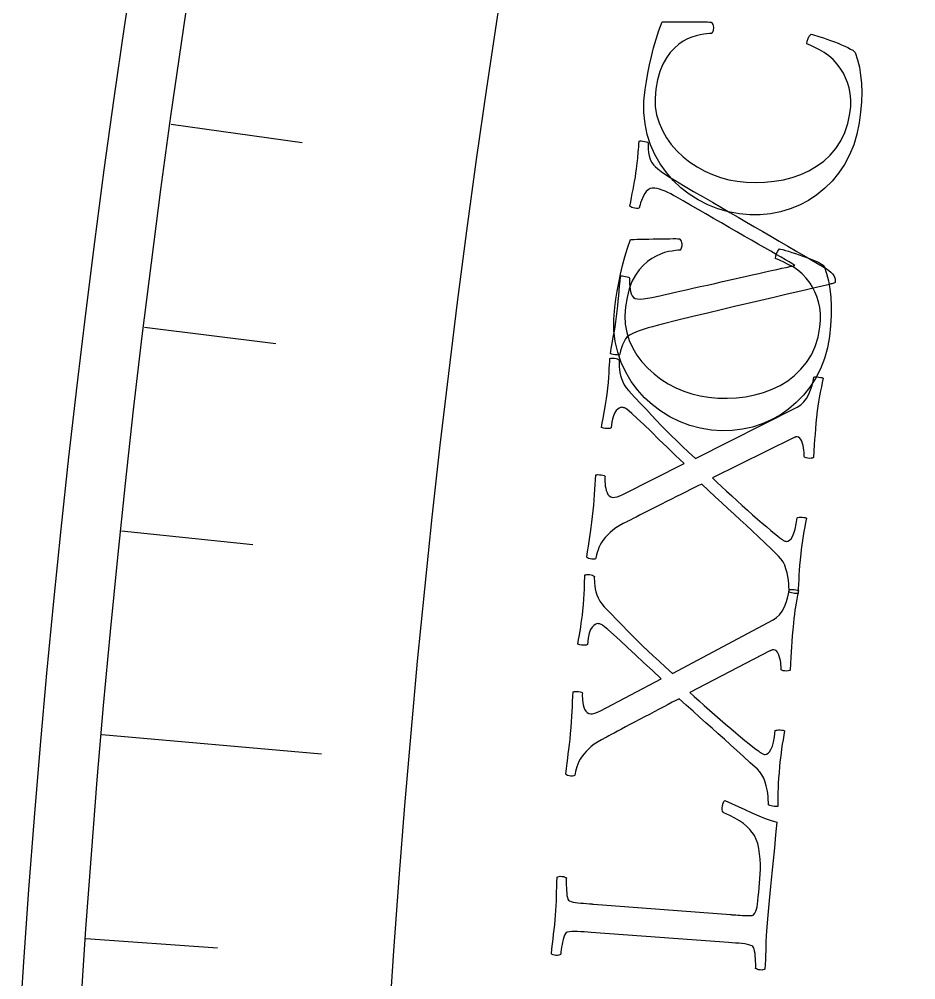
# Model space of a CAD drawing. Header units: millimetres. Extents: x -76 to 76, y -76 to 98.
# Drawn here: x -75.86 to -70.08, y 5.01 to 11.2 of the extents above; entities that cross this region are included whole.
import ezdxf

# ---------------------------------------------------------------- set-up
doc = ezdxf.new("R2010")
doc.units = ezdxf.units.MM
for name, color, linetype in [('CUT_OUTER', 1, 'Continuous'), ('ENGRAVE', 7, 'Continuous'), ('ENGRAVE_FINE', 8, 'Continuous'), ('TEXT', 5, 'Continuous')]:
    doc.layers.add(name, color=color, linetype=linetype)

msp = doc.modelspace()

# ---------------------------------------------------------------- linework, layer by layer
at = {"layer": 'CUT_OUTER'}
msp.add_lwpolyline([(-75.857, 4.6604), (-75.827, 5.1257), (-75.7941, 5.5909), (-75.7583, 6.0559), (-75.7198, 6.5206), (-75.6783, 6.9851), (-75.634, 7.4493), (-75.5869, 7.9132), (-75.5369, 8.3769), (-75.4841, 8.8402), (-75.4284, 9.3032), (-75.3699, 9.7659), (-75.3086, 10.2281), (-75.2444, 10.69), (-75.1774, 11.1515), (-75.1076, 11.6126)], dxfattribs=at)
at = {"layer": 'ENGRAVE'}
msp.add_lwpolyline([(-75.3247, 6.5901), (-73.9089, 6.4662)], dxfattribs=at)
for radius in [75.6124, 73.6227]:
    msp.add_circle((0, 0), radius, dxfattribs=at)
at = {"layer": 'ENGRAVE_FINE'}
for points in [[(-74.8765, 10.5232), (-74.0321, 10.4045)], [(-75.0488, 9.2148), (-74.2024, 9.1109)], [(-75.1982, 7.9036), (-74.3501, 7.8145)], [(-75.4282, 5.2745), (-74.5776, 5.215)]]:
    msp.add_lwpolyline(points, dxfattribs=at)
at = {"layer": 'TEXT'}
for points in [[(-71.8217, 10.7475), (-71.8134, 10.7992), (-71.8039, 10.8519), (-71.7931, 10.9056), (-71.781, 10.9604), (-71.7671, 11.0157), (-71.7511, 11.071), (-71.7328, 11.1265), (-71.7124, 11.1819), (-71.7096, 11.182), (-71.7013, 11.1821), (-71.6875, 11.1823), (-71.6681, 11.1827), (-71.6451, 11.1829), (-71.6202, 11.1831), (-71.5935, 11.183), (-71.5649, 11.1829), (-71.536, 11.1826), (-71.5084, 11.1825), (-71.4822, 11.1824), (-71.4574, 11.1823), (-71.4357, 11.1823), (-71.419, 11.182), (-71.4073, 11.1816), (-71.4006, 11.1811), (-71.3964, 11.1804), (-71.3925, 11.1776), (-71.3889, 11.1727), (-71.3857, 11.1657), (-71.3832, 11.1576), (-71.3818, 11.1494), (-71.3815, 11.1411), (-71.3823, 11.1326), (-71.3838, 11.1255), (-71.386, 11.1191), (-71.3889, 11.1133), (-71.3926, 11.1082), (-71.4061, 11.1074), (-71.4231, 11.1056), (-71.4434, 11.1029), (-71.4671, 11.0992), (-71.493, 11.0934), (-71.5199, 11.0845), (-71.5479, 11.0726), (-71.5768, 11.0575), (-71.6056, 11.0383), (-71.6332, 11.0142), (-71.6595, 10.9852), (-71.6845, 10.9511), (-71.7071, 10.911), (-71.726, 10.8638), (-71.7413, 10.8095), (-71.7529, 10.7481), (-71.758, 10.6915), (-71.7563, 10.6365), (-71.7477, 10.5833), (-71.7323, 10.5319), (-71.7109, 10.4826), (-71.6845, 10.436), (-71.6532, 10.3922), (-71.6169, 10.3511), (-71.5766, 10.3131), (-71.5333, 10.2789), (-71.4871, 10.2483), (-71.438, 10.2213), (-71.387, 10.1984), (-71.3352, 10.1799), (-71.2827, 10.1657), (-71.2294, 10.1559), (-71.1694, 10.1494), (-71.1093, 10.1471), (-71.0492, 10.149), (-70.989, 10.155), (-70.9299, 10.1653), (-70.8729, 10.1802), (-70.8181, 10.1997), (-70.7655, 10.2237), (-70.716, 10.2524), (-70.6705, 10.286), (-70.6292, 10.3244), (-70.592, 10.3676), (-70.56, 10.4159), (-70.5343, 10.4696), (-70.5148, 10.5285), (-70.5016, 10.5928), (-70.4966, 10.6383), (-70.4958, 10.681), (-70.4992, 10.7206), (-70.5068, 10.7573), (-70.5173, 10.7912), (-70.5296, 10.8226), (-70.5436, 10.8514), (-70.5593, 10.8778), (-70.583, 10.9104), (-70.609, 10.9391), (-70.6371, 10.9638), (-70.6675, 10.9846), (-70.6981, 11.0023), (-70.7269, 11.0175), (-70.754, 11.0303), (-70.7792, 11.0407), (-70.777, 11.0583), (-70.7718, 11.0745), (-70.7635, 11.0895), (-70.7522, 11.1032), (-70.7431, 11.1013), (-70.7305, 11.0979), (-70.7143, 11.093), (-70.6946, 11.0866), (-70.6727, 11.0792), (-70.6499, 11.0713), (-70.6263, 11.0628), (-70.6018, 11.0538), (-70.5777, 11.0446), (-70.555, 11.0352), (-70.5338, 11.0259), (-70.5141, 11.0165), (-70.4969, 11.0075), (-70.4834, 10.9994), (-70.4735, 10.9921), (-70.4673, 10.9856), (-70.4524, 10.939), (-70.4407, 10.89), (-70.4324, 10.8386), (-70.4274, 10.7847), (-70.4257, 10.7277), (-70.4276, 10.6666), (-70.433, 10.6016), (-70.4419, 10.5325), (-70.4562, 10.4593), (-70.4767, 10.3902), (-70.5034, 10.3252), (-70.5362, 10.2643), (-70.5743, 10.2079), (-70.6168, 10.1565), (-70.6636, 10.1101), (-70.7147, 10.0686), (-70.7694, 10.0325), (-70.8267, 10.002), (-70.8866, 9.9772), (-70.9493, 9.9581), (-71.0138, 9.9451), (-71.0795, 9.9385), (-71.1462, 9.9384), (-71.2141, 9.9447), (-71.2852, 9.9579), (-71.3531, 9.9773), (-71.4178, 10.0029), (-71.4794, 10.0347), (-71.5373, 10.072), (-71.5909, 10.114), (-71.6402, 10.1607), (-71.6851, 10.2122), (-71.7249, 10.2679), (-71.7585, 10.3272), (-71.7862, 10.3903), (-71.8077, 10.457), (-71.8224, 10.5265), (-71.8297, 10.5981), (-71.8295, 10.6718), (-71.8217, 10.7475)], [(-72.0062, 9.2843), (-72.002, 9.3182), (-71.9983, 9.3517), (-71.995, 9.3847), (-71.9922, 9.4171), (-71.9895, 9.4493), (-71.9867, 9.4811), (-71.9838, 9.5126), (-71.9808, 9.5439), (-71.9754, 9.545), (-71.9681, 9.5452), (-71.9589, 9.5444), (-71.9478, 9.5427), (-71.9371, 9.5404), (-71.9294, 9.5379), (-71.9245, 9.535), (-71.9224, 9.5318), (-71.9228, 9.5261), (-71.923, 9.5175), (-71.9228, 9.506), (-71.9224, 9.4916), (-71.9212, 9.4759), (-71.919, 9.4605), (-71.9156, 9.4453), (-71.9111, 9.4304), (-71.9049, 9.4173), (-71.8962, 9.4073), (-71.8851, 9.4006), (-71.8715, 9.397), (-71.8499, 9.3966), (-71.8187, 9.3999), (-71.7778, 9.4067), (-71.7274, 9.4172), (-71.7011, 9.4231), (-71.6708, 9.43), (-71.6365, 9.4378), (-71.5981, 9.4466), (-71.5567, 9.4561), (-71.5133, 9.4659), (-71.4678, 9.4762), (-71.4202, 9.4868), (-71.3716, 9.4976), (-71.323, 9.5086), (-71.2743, 9.5197), (-71.2256, 9.5308), (-71.1779, 9.5418), (-71.1322, 9.5522), (-71.0884, 9.562), (-71.0465, 9.5713), (-71.0075, 9.5798), (-70.9722, 9.5875), (-70.9406, 9.5944), (-70.9128, 9.6004), (-70.8898, 9.6054), (-70.8727, 9.6091), (-70.8616, 9.6117), (-70.8564, 9.6131), (-70.8631, 9.6173), (-70.8754, 9.6248), (-70.8934, 9.6354), (-70.9169, 9.6492), (-70.945, 9.6655), (-70.9768, 9.6839), (-71.0122, 9.7042), (-71.0512, 9.7265), (-71.093, 9.7504), (-71.1369, 9.7756), (-71.183, 9.802), (-71.2311, 9.8297), (-71.2805, 9.8582), (-71.3303, 9.8868), (-71.3804, 9.9157), (-71.4308, 9.9448), (-71.4808, 9.9735), (-71.5292, 10.0015), (-71.5761, 10.0285), (-71.6215, 10.0547), (-71.6387, 10.0645), (-71.6564, 10.0737), (-71.6747, 10.0825), (-71.6937, 10.0909), (-71.7122, 10.0983), (-71.7294, 10.1041), (-71.7452, 10.1083), (-71.7596, 10.111), (-71.7756, 10.1115), (-71.79, 10.108), (-71.8029, 10.1006), (-71.8141, 10.0894), (-71.8239, 10.0758), (-71.8325, 10.0615), (-71.8398, 10.0465), (-71.8459, 10.0308), (-71.8508, 10.0159), (-71.8546, 10.0035), (-71.8572, 9.9935), (-71.8586, 9.9859), (-71.8625, 9.9826), (-71.8687, 9.9807), (-71.8773, 9.9803), (-71.8882, 9.9813), (-71.8993, 9.9834), (-71.9082, 9.9862), (-71.915, 9.9899), (-71.9197, 9.9943), (-71.9146, 10.0226), (-71.9095, 10.05), (-71.9044, 10.0766), (-71.8992, 10.1024), (-71.8942, 10.1282), (-71.8894, 10.1549), (-71.8849, 10.1824), (-71.8807, 10.2108), (-71.8774, 10.234), (-71.8747, 10.2548), (-71.8724, 10.273), (-71.8706, 10.2888), (-71.8692, 10.3032), (-71.8679, 10.3175), (-71.8667, 10.3317), (-71.8657, 10.3457), (-71.8646, 10.3605), (-71.8633, 10.377), (-71.8618, 10.395), (-71.86, 10.4146), (-71.8545, 10.4155), (-71.847, 10.4154), (-71.8375, 10.4142), (-71.8261, 10.4118), (-71.8152, 10.409), (-71.8075, 10.4064), (-71.803, 10.404), (-71.8017, 10.4018), (-71.8023, 10.3932), (-71.8022, 10.3804), (-71.8013, 10.3632), (-71.7997, 10.3417), (-71.7962, 10.319), (-71.7898, 10.2981), (-71.7805, 10.2792), (-71.7682, 10.2621), (-71.7564, 10.2499), (-71.7395, 10.2355), (-71.7174, 10.2189), (-71.6901, 10.2), (-71.6604, 10.1805), (-71.6313, 10.1621), (-71.6027, 10.1447), (-71.5746, 10.1283), (-71.5096, 10.0905), (-71.4472, 10.0543), (-71.3875, 10.0198), (-71.3305, 9.9869), (-71.2754, 9.9551), (-71.2213, 9.9237), (-71.1682, 9.8927), (-71.1161, 9.8622), (-71.064, 9.8317), (-71.0109, 9.8007), (-70.9568, 9.7691), (-70.9017, 9.7371), (-70.8445, 9.7038), (-70.7845, 9.6686), (-70.7214, 9.6314), (-70.6554, 9.5922), (-70.6382, 9.5811), (-70.6241, 9.5701), (-70.6133, 9.5591), (-70.6056, 9.5481), (-70.6005, 9.5372), (-70.5973, 9.5265), (-70.5959, 9.5158), (-70.5964, 9.5053), (-70.5977, 9.5024), (-70.6006, 9.5), (-70.6052, 9.4981), (-70.6115, 9.4967), (-70.6182, 9.4954), (-70.6239, 9.4941), (-70.6287, 9.4926), (-70.6326, 9.491), (-70.7273, 9.469), (-70.8188, 9.4478), (-70.9071, 9.4273), (-70.9923, 9.4074), (-71.0761, 9.3878), (-71.1607, 9.368), (-71.2459, 9.3479), (-71.3319, 9.3275), (-71.4204, 9.3063), (-71.5134, 9.2836), (-71.6108, 9.2593), (-71.7127, 9.2335), (-71.744, 9.2256), (-71.7737, 9.2178), (-71.8018, 9.2098), (-71.8282, 9.2017), (-71.8534, 9.1933), (-71.8777, 9.184), (-71.9009, 9.1739), (-71.9232, 9.1629), (-71.932, 9.1576), (-71.9404, 9.1499), (-71.9482, 9.1401), (-71.9555, 9.128), (-71.9621, 9.1148), (-71.9679, 9.1016), (-71.9729, 9.0885), (-71.9771, 9.0754), (-71.9806, 9.0632), (-71.9832, 9.0526), (-71.9851, 9.0437), (-71.9863, 9.0364), (-71.9882, 9.0357), (-71.9936, 9.0357), (-72.0026, 9.0364), (-72.0151, 9.0379), (-72.0276, 9.0396), (-72.0369, 9.0411), (-72.0428, 9.0426), (-72.0454, 9.0438), (-72.0399, 9.0785), (-72.0346, 9.1101), (-72.0296, 9.1386), (-72.0248, 9.1639), (-72.0202, 9.1893), (-72.0155, 9.2179), (-72.0109, 9.2495), (-72.0062, 9.2843)], [(-72.0179, 9.3433), (-72.0106, 9.3951), (-72.0021, 9.448), (-71.9923, 9.5019), (-71.9813, 9.5569), (-71.9685, 9.6124), (-71.9535, 9.6681), (-71.9364, 9.7239), (-71.917, 9.7797), (-71.9142, 9.7798), (-71.906, 9.7801), (-71.8921, 9.7806), (-71.8728, 9.7813), (-71.8498, 9.7821), (-71.8249, 9.7827), (-71.7981, 9.7832), (-71.7695, 9.7835), (-71.7407, 9.7839), (-71.7131, 9.7842), (-71.6869, 9.7847), (-71.6621, 9.7851), (-71.6404, 9.7855), (-71.6237, 9.7856), (-71.6119, 9.7854), (-71.6052, 9.7849), (-71.601, 9.7844), (-71.5971, 9.7817), (-71.5935, 9.7768), (-71.5901, 9.7699), (-71.5875, 9.7618), (-71.5859, 9.7536), (-71.5854, 9.7453), (-71.586, 9.7369), (-71.5874, 9.7298), (-71.5895, 9.7233), (-71.5923, 9.7174), (-71.5958, 9.7122), (-71.6094, 9.7112), (-71.6263, 9.7091), (-71.6466, 9.7059), (-71.6702, 9.7018), (-71.696, 9.6955), (-71.7227, 9.6861), (-71.7504, 9.6736), (-71.779, 9.6579), (-71.8075, 9.6382), (-71.8346, 9.6136), (-71.8603, 9.584), (-71.8847, 9.5495), (-71.9065, 9.509), (-71.9245, 9.4614), (-71.9387, 9.4068), (-71.949, 9.3452), (-71.9531, 9.2885), (-71.9503, 9.2336), (-71.9407, 9.1806), (-71.9242, 9.1294), (-71.9019, 9.0806), (-71.8746, 9.0345), (-71.8424, 8.9913), (-71.8053, 8.9509), (-71.7643, 8.9137), (-71.7204, 8.8803), (-71.6736, 8.8506), (-71.6239, 8.8247), (-71.5725, 8.8028), (-71.5203, 8.7853), (-71.4675, 8.7721), (-71.4141, 8.7633), (-71.354, 8.758), (-71.2939, 8.7569), (-71.2338, 8.7599), (-71.1738, 8.7671), (-71.1149, 8.7786), (-71.0582, 8.7946), (-71.0038, 8.8151), (-70.9516, 8.8402), (-70.9026, 8.8699), (-70.8579, 8.9043), (-70.8173, 8.9435), (-70.781, 8.9875), (-70.7499, 9.0364), (-70.7252, 9.0905), (-70.7069, 9.1498), (-70.695, 9.2143), (-70.6909, 9.26), (-70.6909, 9.3026), (-70.6951, 9.3422), (-70.7034, 9.3787), (-70.7146, 9.4124), (-70.7275, 9.4435), (-70.742, 9.4721), (-70.7582, 9.4981), (-70.7826, 9.5303), (-70.8091, 9.5585), (-70.8377, 9.5827), (-70.8685, 9.6029), (-70.8994, 9.6199), (-70.9285, 9.6346), (-70.9558, 9.6469), (-70.9813, 9.6568), (-70.9794, 9.6743), (-70.9745, 9.6907), (-70.9666, 9.7058), (-70.9555, 9.7198), (-70.9464, 9.718), (-70.9337, 9.7149), (-70.9174, 9.7103), (-70.8976, 9.7043), (-70.8755, 9.6973), (-70.8526, 9.6899), (-70.8288, 9.6819), (-70.8042, 9.6733), (-70.7799, 9.6645), (-70.757, 9.6557), (-70.7356, 9.6467), (-70.7157, 9.6377), (-70.6984, 9.6291), (-70.6847, 9.6212), (-70.6747, 9.6141), (-70.6683, 9.6078), (-70.6525, 9.5615), (-70.6399, 9.5127), (-70.6306, 9.4614), (-70.6245, 9.4077), (-70.6217, 9.3507), (-70.6224, 9.2896), (-70.6265, 9.2244), (-70.6341, 9.1552), (-70.647, 9.0818), (-70.6661, 9.0123), (-70.6915, 8.9468), (-70.7232, 8.8853), (-70.7602, 8.8281), (-70.8016, 8.7759), (-70.8475, 8.7286), (-70.8978, 8.6861), (-70.9517, 8.6489), (-71.0084, 8.6173), (-71.0679, 8.5914), (-71.1302, 8.5711), (-71.1945, 8.5568), (-71.26, 8.5489), (-71.3267, 8.5475), (-71.3947, 8.5524), (-71.466, 8.5643), (-71.5343, 8.5824), (-71.5995, 8.6067), (-71.6617, 8.6373), (-71.7203, 8.6734), (-71.7747, 8.7144), (-71.8249, 8.7601), (-71.8708, 8.8107), (-71.9117, 8.8656), (-71.9465, 8.9243), (-71.9753, 8.9868), (-71.9982, 9.053), (-72.0143, 9.1223), (-72.0229, 9.1938), (-72.0241, 9.2674), (-72.0179, 9.3433)], [(-72.1608, 7.9945), (-72.1568, 8.0322), (-72.1534, 8.0684), (-72.1505, 8.1031), (-72.1482, 8.1361), (-72.1461, 8.1683), (-72.1439, 8.2002), (-72.1415, 8.2317), (-72.1391, 8.263), (-72.1336, 8.2643), (-72.1261, 8.2648), (-72.1165, 8.2645), (-72.1048, 8.2634), (-72.0938, 8.2616), (-72.0861, 8.2591), (-72.0816, 8.2559), (-72.0805, 8.252), (-72.0811, 8.2435), (-72.0813, 8.2331), (-72.081, 8.2208), (-72.0803, 8.2065), (-72.0788, 8.1914), (-72.0762, 8.1768), (-72.0725, 8.1625), (-72.0676, 8.1487), (-72.0612, 8.1366), (-72.0526, 8.1275), (-72.042, 8.1215), (-72.0293, 8.1184), (-72.0166, 8.1186), (-72.0017, 8.1218), (-71.9845, 8.128), (-71.9652, 8.1371), (-71.5701, 8.3356), (-71.6261, 8.389), (-71.6803, 8.4411), (-71.7327, 8.4921), (-71.7834, 8.5418), (-71.8305, 8.5877), (-71.8722, 8.627), (-71.9086, 8.6598), (-71.9395, 8.686), (-71.9445, 8.6895), (-71.9495, 8.6923), (-71.9546, 8.6945), (-71.9597, 8.696), (-71.9644, 8.6971), (-71.9681, 8.6978), (-71.9707, 8.6984), (-71.9723, 8.6986), (-71.9801, 8.6979), (-71.9889, 8.6941), (-71.9985, 8.6872), (-72.0091, 8.6771), (-72.0194, 8.6614), (-72.0283, 8.6376), (-72.0357, 8.6059), (-72.0417, 8.5661), (-72.0444, 8.5635), (-72.0499, 8.5619), (-72.0581, 8.5613), (-72.0689, 8.5617), (-72.0802, 8.5629), (-72.0898, 8.5645), (-72.0975, 8.5665), (-72.1034, 8.5691), (-72.0978, 8.599), (-72.0924, 8.6272), (-72.0875, 8.6536), (-72.0828, 8.6783), (-72.0785, 8.7028), (-72.0743, 8.7286), (-72.0705, 8.7556), (-72.0668, 8.7838), (-72.0623, 8.8229), (-72.0587, 8.8588), (-72.056, 8.8916), (-72.0542, 8.9212), (-72.0529, 8.948), (-72.0516, 8.9724), (-72.0504, 8.9944), (-72.0491, 9.0139), (-72.0439, 9.0152), (-72.0371, 9.0159), (-72.0288, 9.0161), (-72.0189, 9.0156), (-72.0091, 9.0141), (-72.0007, 9.0114), (-71.9939, 9.0073), (-71.9885, 9.002), (-71.9889, 8.9961), (-71.989, 8.9871), (-71.9889, 8.975), (-71.9884, 8.9597), (-71.9871, 8.9423), (-71.9843, 8.9239), (-71.98, 8.9045), (-71.9742, 8.8842), (-71.9665, 8.8637), (-71.9564, 8.8438), (-71.944, 8.8246), (-71.9292, 8.806), (-71.888, 8.7622), (-71.8496, 8.7214), (-71.814, 8.6835), (-71.7813, 8.6485), (-71.7499, 8.6152), (-71.7181, 8.5824), (-71.686, 8.5499), (-71.6536, 8.5178), (-71.6194, 8.4845), (-71.582, 8.4484), (-71.5415, 8.4096), (-71.4979, 8.368), (-70.8414, 8.7006), (-70.8188, 8.7148), (-70.7989, 8.7332), (-70.7816, 8.756), (-70.767, 8.7831), (-70.755, 8.8119), (-70.7455, 8.8396), (-70.7385, 8.8663), (-70.7341, 8.892), (-70.7286, 8.8941), (-70.7214, 8.895), (-70.7125, 8.8947), (-70.7018, 8.8933), (-70.6915, 8.8914), (-70.6835, 8.8897), (-70.678, 8.8881), (-70.6748, 8.8867), (-70.6805, 8.8576), (-70.6858, 8.8306), (-70.6908, 8.8056), (-70.6953, 8.7828), (-70.6995, 8.7597), (-70.7037, 8.7343), (-70.7077, 8.7064), (-70.7117, 8.6762), (-70.7166, 8.6345), (-70.7207, 8.5955), (-70.7241, 8.5593), (-70.7267, 8.5257), (-70.7291, 8.4921), (-70.7317, 8.4558), (-70.7344, 8.4167), (-70.7373, 8.3748), (-70.743, 8.3717), (-70.7507, 8.37), (-70.7604, 8.3695), (-70.772, 8.3704), (-70.7831, 8.3722), (-70.7908, 8.3747), (-70.7952, 8.3779), (-70.7964, 8.3818), (-70.7959, 8.3891), (-70.796, 8.3985), (-70.7967, 8.41), (-70.7979, 8.4235), (-70.7998, 8.4379), (-70.8027, 8.452), (-70.8066, 8.4659), (-70.8115, 8.4795), (-70.8174, 8.4914), (-70.8243, 8.5002), (-70.8322, 8.5059), (-70.8412, 8.5086), (-70.8435, 8.5087), (-70.8463, 8.5084), (-70.8495, 8.5078), (-70.8532, 8.5068), (-70.8569, 8.5056), (-70.8602, 8.5042), (-70.8631, 8.5026), (-70.8657, 8.5009), (-71.3882, 8.2436), (-71.3595, 8.2162), (-71.3291, 8.1877), (-71.2971, 8.1581), (-71.2635, 8.1274), (-71.2293, 8.0964), (-71.1954, 8.0659), (-71.1618, 8.0358), (-71.1286, 8.0062), (-71.0965, 7.9779), (-71.0663, 7.9517), (-71.038, 7.9276), (-71.0115, 7.9055), (-70.988, 7.8863), (-70.9684, 7.8704), (-70.9527, 7.8578), (-70.9409, 7.8487), (-70.9386, 7.8472), (-70.9359, 7.8455), (-70.9326, 7.8434), (-70.9289, 7.841), (-70.9247, 7.8386), (-70.9203, 7.8368), (-70.9155, 7.8355), (-70.9103, 7.8346), (-70.9008, 7.8358), (-70.8911, 7.8416), (-70.8814, 7.8518), (-70.8715, 7.8665), (-70.8623, 7.8868), (-70.8543, 7.9136), (-70.8475, 7.9469), (-70.842, 7.9867), (-70.8366, 7.989), (-70.8293, 7.9903), (-70.8203, 7.9909), (-70.8095, 7.9905), (-70.7991, 7.9895), (-70.7911, 7.9882), (-70.7855, 7.9864), (-70.7824, 7.9842), (-70.7877, 7.956), (-70.7928, 7.9275), (-70.7978, 7.8986), (-70.8028, 7.8695), (-70.8074, 7.8404), (-70.8116, 7.8115), (-70.8153, 7.7828), (-70.8187, 7.7543), (-70.8227, 7.7158), (-70.826, 7.6802), (-70.8285, 7.6474), (-70.8303, 7.6174), (-70.8317, 7.5886), (-70.8331, 7.5592), (-70.8343, 7.5293), (-70.8355, 7.4989), (-70.8417, 7.4979), (-70.8492, 7.498), (-70.8581, 7.4991), (-70.8684, 7.5013), (-70.8782, 7.5039), (-70.8858, 7.5061), (-70.8911, 7.5079), (-70.8942, 7.5094), (-70.894, 7.5158), (-70.8943, 7.5267), (-70.895, 7.542), (-70.8961, 7.5617), (-70.8983, 7.5841), (-70.9019, 7.6075), (-70.9071, 7.6319), (-70.9137, 7.6572), (-70.9222, 7.6818), (-70.933, 7.7037), (-70.946, 7.7232), (-70.9613, 7.7401), (-71.0068, 7.7836), (-71.0504, 7.825), (-71.092, 7.8645), (-71.1317, 7.9018), (-71.1705, 7.9381), (-71.2094, 7.9744), (-71.2485, 8.0105), (-71.2877, 8.0466), (-71.3277, 8.0835), (-71.3693, 8.122), (-71.4123, 8.1623), (-71.4569, 8.2042), (-71.4785, 8.194), (-71.5025, 8.1823), (-71.5289, 8.1692), (-71.5578, 8.1545), (-71.5883, 8.139), (-71.6194, 8.1233), (-71.6512, 8.1074), (-71.6837, 8.0913), (-71.716, 8.0753), (-71.7472, 8.0597), (-71.7772, 8.0444), (-71.8061, 8.0296), (-71.8332, 8.0156), (-71.8578, 8.003), (-71.8797, 7.9917), (-71.8992, 7.9817), (-71.915, 7.9735), (-71.9264, 7.9677), (-71.9332, 7.9642), (-71.9355, 7.963), (-71.9633, 7.949), (-71.9883, 7.9351), (-72.0102, 7.9212), (-72.0293, 7.9074), (-72.0465, 7.8929), (-72.0631, 7.8768), (-72.079, 7.8591), (-72.0944, 7.8399), (-72.1038, 7.8264), (-72.1121, 7.8118), (-72.1194, 7.7961), (-72.1255, 7.7794), (-72.1305, 7.7631), (-72.1344, 7.7487), (-72.1372, 7.7362), (-72.1388, 7.7256), (-72.1408, 7.722), (-72.1458, 7.7199), (-72.1539, 7.7191), (-72.1651, 7.7198), (-72.1766, 7.7216), (-72.186, 7.7242), (-72.1931, 7.7276), (-72.1979, 7.732), (-72.1928, 7.769), (-72.1879, 7.8032), (-72.1831, 7.8346), (-72.1784, 7.8631), (-72.1739, 7.8917), (-72.1695, 7.9231), (-72.1651, 7.9574), (-72.1608, 7.9945)], [(-72.302, 6.597), (-72.2987, 6.6348), (-72.296, 6.6711), (-72.2937, 6.7058), (-72.2921, 6.7389), (-72.2906, 6.7711), (-72.289, 6.803), (-72.2873, 6.8346), (-72.2854, 6.8659), (-72.28, 6.8673), (-72.2724, 6.8679), (-72.2628, 6.8678), (-72.2512, 6.867), (-72.2401, 6.8654), (-72.2323, 6.8631), (-72.2278, 6.8599), (-72.2266, 6.856), (-72.2271, 6.8475), (-72.2271, 6.8371), (-72.2266, 6.8248), (-72.2256, 6.8105), (-72.2238, 6.7955), (-72.2209, 6.7809), (-72.2169, 6.7667), (-72.2118, 6.753), (-72.2051, 6.741), (-72.1964, 6.7321), (-72.1856, 6.7263), (-72.1729, 6.7234), (-72.1602, 6.7239), (-72.1453, 6.7274), (-72.1283, 6.7339), (-72.1091, 6.7434), (-71.718, 6.9495), (-71.775, 7.0018), (-71.8302, 7.0529), (-71.8836, 7.1028), (-71.9352, 7.1516), (-71.9832, 7.1965), (-72.0257, 7.235), (-72.0626, 7.2671), (-72.0941, 7.2927), (-72.0991, 7.2961), (-72.1042, 7.2988), (-72.1093, 7.3009), (-72.1145, 7.3023), (-72.1192, 7.3033), (-72.1229, 7.304), (-72.1255, 7.3044), (-72.1271, 7.3047), (-72.1349, 7.3038), (-72.1436, 7.2998), (-72.1531, 7.2927), (-72.1635, 7.2824), (-72.1735, 7.2665), (-72.1819, 7.2426), (-72.1887, 7.2107), (-72.1939, 7.1708), (-72.1966, 7.1682), (-72.2021, 7.1665), (-72.2102, 7.1657), (-72.2211, 7.1659), (-72.2324, 7.1668), (-72.2419, 7.1683), (-72.2497, 7.1702), (-72.2557, 7.1726), (-72.2506, 7.2026), (-72.2458, 7.2309), (-72.2414, 7.2574), (-72.2372, 7.2823), (-72.2333, 7.3068), (-72.2297, 7.3326), (-72.2264, 7.3597), (-72.2233, 7.388), (-72.2195, 7.4272), (-72.2166, 7.4631), (-72.2146, 7.496), (-72.2133, 7.5256), (-72.2125, 7.5525), (-72.2117, 7.5769), (-72.2109, 7.5989), (-72.21, 7.6184), (-72.2048, 7.6198), (-72.198, 7.6207), (-72.1897, 7.6209), (-72.1799, 7.6206), (-72.17, 7.6194), (-72.1616, 7.6168), (-72.1546, 7.6129), (-72.1492, 7.6077), (-72.1495, 7.6018), (-72.1494, 7.5928), (-72.149, 7.5807), (-72.1483, 7.5654), (-72.1466, 7.548), (-72.1435, 7.5297), (-72.1388, 7.5104), (-72.1326, 7.4901), (-72.1245, 7.4698), (-72.1141, 7.4501), (-72.1013, 7.4311), (-72.0861, 7.4129), (-72.044, 7.3699), (-72.0049, 7.3298), (-71.9686, 7.2926), (-71.9352, 7.2583), (-71.9031, 7.2256), (-71.8707, 7.1933), (-71.838, 7.1615), (-71.8049, 7.13), (-71.7701, 7.0974), (-71.7321, 7.062), (-71.6908, 7.024), (-71.6464, 6.9833), (-70.9965, 7.3285), (-70.9741, 7.3431), (-70.9546, 7.362), (-70.9377, 7.3851), (-70.9237, 7.4125), (-70.9122, 7.4415), (-70.9033, 7.4694), (-70.8968, 7.4962), (-70.8929, 7.522), (-70.8875, 7.5241), (-70.8803, 7.5252), (-70.8713, 7.5251), (-70.8606, 7.5239), (-70.8503, 7.5222), (-70.8423, 7.5206), (-70.8367, 7.5191), (-70.8335, 7.5178), (-70.8386, 7.4886), (-70.8434, 7.4615), (-70.8479, 7.4364), (-70.852, 7.4135), (-70.8558, 7.3904), (-70.8594, 7.3649), (-70.8629, 7.3369), (-70.8663, 7.3066), (-70.8704, 7.2648), (-70.8737, 7.2258), (-70.8764, 7.1895), (-70.8784, 7.1559), (-70.8802, 7.1223), (-70.882, 7.0859), (-70.884, 7.0467), (-70.8861, 7.0048), (-70.8917, 7.0016), (-70.8994, 6.9997), (-70.909, 6.9991), (-70.9207, 6.9997), (-70.9318, 7.0013), (-70.9396, 7.0037), (-70.9441, 7.0068), (-70.9453, 7.0106), (-70.945, 7.018), (-70.9452, 7.0274), (-70.9461, 7.0388), (-70.9476, 7.0523), (-70.9498, 7.0667), (-70.953, 7.0808), (-70.9572, 7.0945), (-70.9623, 7.108), (-70.9684, 7.1198), (-70.9755, 7.1285), (-70.9835, 7.1341), (-70.9925, 7.1366), (-70.9949, 7.1366), (-70.9976, 7.1363), (-71.0008, 7.1356), (-71.0045, 7.1346), (-71.0082, 7.1333), (-71.0114, 7.1318), (-71.0143, 7.1302), (-71.0169, 7.1284), (-71.5343, 6.861), (-71.5051, 6.8342), (-71.4742, 6.8063), (-71.4416, 6.7773), (-71.4074, 6.7473), (-71.3726, 6.7169), (-71.3381, 6.6871), (-71.304, 6.6576), (-71.2702, 6.6287), (-71.2375, 6.601), (-71.2068, 6.5754), (-71.178, 6.5518), (-71.1512, 6.5303), (-71.1273, 6.5115), (-71.1074, 6.496), (-71.0914, 6.4838), (-71.0794, 6.4748), (-71.0772, 6.4734), (-71.0744, 6.4717), (-71.0711, 6.4697), (-71.0673, 6.4673), (-71.0631, 6.4651), (-71.0586, 6.4634), (-71.0538, 6.4621), (-71.0486, 6.4614), (-71.0391, 6.4628), (-71.0296, 6.4687), (-71.02, 6.4791), (-71.0104, 6.494), (-71.0016, 6.5145), (-70.9941, 6.5414), (-70.988, 6.5748), (-70.9833, 6.6148), (-70.9779, 6.6171), (-70.9707, 6.6186), (-70.9616, 6.6193), (-70.9509, 6.6192), (-70.9404, 6.6184), (-70.9324, 6.6172), (-70.9268, 6.6155), (-70.9236, 6.6134), (-70.9283, 6.5851), (-70.9329, 6.5565), (-70.9374, 6.5275), (-70.9417, 6.4984), (-70.9458, 6.4691), (-70.9495, 6.4402), (-70.9527, 6.4114), (-70.9554, 6.3829), (-70.9587, 6.3443), (-70.9613, 6.3086), (-70.9632, 6.2757), (-70.9644, 6.2457), (-70.9653, 6.2169), (-70.9661, 6.1875), (-70.9667, 6.1576), (-70.9673, 6.1271), (-70.9735, 6.126), (-70.981, 6.1259), (-70.9899, 6.1269), (-71.0002, 6.1289), (-71.0101, 6.1313), (-71.0177, 6.1334), (-71.0231, 6.1351), (-71.0262, 6.1365), (-71.0261, 6.1429), (-71.0266, 6.1538), (-71.0276, 6.1691), (-71.0292, 6.1888), (-71.0317, 6.2112), (-71.0358, 6.2345), (-71.0414, 6.2587), (-71.0485, 6.2839), (-71.0575, 6.3083), (-71.0687, 6.3301), (-71.0821, 6.3493), (-71.0978, 6.3659), (-71.1441, 6.4085), (-71.1885, 6.4491), (-71.2309, 6.4877), (-71.2713, 6.5243), (-71.3108, 6.5598), (-71.3504, 6.5953), (-71.3901, 6.6307), (-71.43, 6.666), (-71.4707, 6.7021), (-71.513, 6.7398), (-71.5569, 6.7793), (-71.6023, 6.8203), (-71.6236, 6.8097), (-71.6474, 6.7976), (-71.6736, 6.7839), (-71.7022, 6.7687), (-71.7323, 6.7526), (-71.7631, 6.7363), (-71.7946, 6.7198), (-71.8268, 6.703), (-71.8588, 6.6864), (-71.8897, 6.6702), (-71.9194, 6.6544), (-71.948, 6.639), (-71.9749, 6.6245), (-71.9991, 6.6114), (-72.0209, 6.5996), (-72.0401, 6.5893), (-72.0558, 6.5808), (-72.0671, 6.5748), (-72.0738, 6.5711), (-72.076, 6.5699), (-72.1036, 6.5554), (-72.1283, 6.541), (-72.15, 6.5267), (-72.1688, 6.5125), (-72.1857, 6.4976), (-72.202, 6.4812), (-72.2176, 6.4633), (-72.2325, 6.4437), (-72.2417, 6.43), (-72.2497, 6.4153), (-72.2567, 6.3995), (-72.2625, 6.3827), (-72.2672, 6.3663), (-72.2708, 6.3518), (-72.2733, 6.3392), (-72.2747, 6.3286), (-72.2766, 6.325), (-72.2816, 6.3227), (-72.2897, 6.3218), (-72.3009, 6.3223), (-72.3125, 6.3238), (-72.3219, 6.3263), (-72.3291, 6.3296), (-72.334, 6.3338), (-72.3296, 6.3709), (-72.3253, 6.4052), (-72.3211, 6.4367), (-72.317, 6.4653), (-72.3131, 6.494), (-72.3092, 6.5255), (-72.3055, 6.5598), (-72.302, 6.597)], [(-71.2714, 5.4296), (-71.269, 5.4294), (-71.2661, 5.4292), (-71.2626, 5.4289), (-71.2586, 5.4286), (-71.2484, 5.4279), (-71.2366, 5.427), (-71.2235, 5.426), (-71.2088, 5.4248), (-71.1938, 5.4238), (-71.1794, 5.4231), (-71.1656, 5.4227), (-71.1525, 5.4227), (-71.141, 5.4231), (-71.1321, 5.4243), (-71.1259, 5.4262), (-71.1222, 5.4289), (-71.1147, 5.4395), (-71.1085, 5.4514), (-71.1037, 5.4646), (-71.1002, 5.4792), (-71.0975, 5.4965), (-71.0948, 5.5183), (-71.0922, 5.5444), (-71.0896, 5.5749), (-71.0804, 5.6909), (-71.0788, 5.7212), (-71.0788, 5.7532), (-71.0804, 5.7867), (-71.0836, 5.8218), (-71.0888, 5.856), (-71.0962, 5.8868), (-71.1058, 5.9142), (-71.1177, 5.9382), (-71.1313, 5.9581), (-71.1475, 5.9776), (-71.1664, 5.9967), (-71.188, 6.0154), (-71.2132, 6.0335), (-71.2426, 6.0511), (-71.2764, 6.0681), (-71.3144, 6.0846), (-71.3197, 6.0886), (-71.3231, 6.095), (-71.3248, 6.1039), (-71.3246, 6.1154), (-71.3223, 6.1327), (-71.3187, 6.1468), (-71.3138, 6.1576), (-71.3075, 6.165), (-71.2658, 6.1462), (-71.2228, 6.1266), (-71.1786, 6.1062), (-71.1331, 6.0851), (-71.0885, 6.0653), (-71.0471, 6.0488), (-71.0089, 6.0357), (-70.9738, 6.0259), (-70.9811, 5.9428), (-70.9888, 5.8601), (-70.9969, 5.7777), (-71.0054, 5.6955), (-71.014, 5.6109), (-71.0224, 5.5209), (-71.0305, 5.4256), (-71.0384, 5.3249), (-71.0408, 5.29), (-71.0427, 5.2569), (-71.044, 5.2256), (-71.0447, 5.1961), (-71.0454, 5.1673), (-71.0466, 5.138), (-71.0481, 5.1082), (-71.0501, 5.0778), (-71.0554, 5.0746), (-71.0622, 5.0726), (-71.0705, 5.0719), (-71.0803, 5.0726), (-71.09, 5.0741), (-71.0982, 5.0762), (-71.1046, 5.0789), (-71.1095, 5.0821), (-71.1091, 5.0897), (-71.109, 5.1001), (-71.109, 5.1131), (-71.1093, 5.1287), (-71.11, 5.1455), (-71.1114, 5.162), (-71.1135, 5.1781), (-71.1163, 5.1939), (-71.1197, 5.2078), (-71.1236, 5.2181), (-71.128, 5.2248), (-71.133, 5.228), (-71.1463, 5.2328), (-71.1616, 5.2368), (-71.1788, 5.24), (-71.198, 5.2424), (-71.2185, 5.2443), (-71.2398, 5.2463), (-71.2619, 5.2481), (-71.2848, 5.2498), (-72.1688, 5.3149), (-72.1918, 5.3166), (-72.2141, 5.318), (-72.2358, 5.3193), (-72.2568, 5.3203), (-72.2766, 5.3208), (-72.2944, 5.3201), (-72.3103, 5.3184), (-72.3243, 5.3156), (-72.3305, 5.3132), (-72.3361, 5.307), (-72.3413, 5.2972), (-72.3458, 5.2837), (-72.35, 5.2682), (-72.3537, 5.2522), (-72.3571, 5.2358), (-72.3601, 5.2189), (-72.3627, 5.2032), (-72.3646, 5.1901), (-72.3659, 5.1797), (-72.3667, 5.1719), (-72.3719, 5.1694), (-72.3787, 5.1677), (-72.387, 5.1667), (-72.3969, 5.1665), (-72.4067, 5.1673), (-72.4148, 5.1692), (-72.4213, 5.1721), (-72.4261, 5.1762), (-72.4226, 5.2082), (-72.4191, 5.2399), (-72.4154, 5.2714), (-72.4116, 5.3026), (-72.4079, 5.3335), (-72.4047, 5.3642), (-72.4018, 5.3946), (-72.3993, 5.4248), (-72.3972, 5.4558), (-72.3955, 5.4864), (-72.3942, 5.5166), (-72.3933, 5.5464), (-72.3925, 5.5764), (-72.3916, 5.6071), (-72.3904, 5.6384), (-72.389, 5.6703), (-72.3837, 5.6736), (-72.3769, 5.6756), (-72.3686, 5.6762), (-72.3588, 5.6755), (-72.3491, 5.6739), (-72.341, 5.6717), (-72.3345, 5.669), (-72.3297, 5.6657), (-72.3301, 5.6579), (-72.3303, 5.6474), (-72.3304, 5.6342), (-72.3302, 5.6182), (-72.3297, 5.6012), (-72.3288, 5.5846), (-72.3275, 5.5686), (-72.3257, 5.5531), (-72.3231, 5.5394), (-72.3195, 5.5289), (-72.3149, 5.5215), (-72.3092, 5.5173), (-72.298, 5.5136), (-72.2852, 5.5104), (-72.2708, 5.5077), (-72.2547, 5.5056), (-72.2374, 5.5038), (-72.2192, 5.5021), (-72.2003, 5.5004), (-72.1806, 5.4989), (-72.1774, 5.4986), (-72.1742, 5.4984), (-72.171, 5.4981), (-72.1679, 5.4979), (-72.1647, 5.4977), (-72.1615, 5.4974), (-72.1583, 5.4972), (-72.1551, 5.4969)]]:
    msp.add_lwpolyline(points, close=True, dxfattribs=at)

doc.saveas('drawing.dxf')
